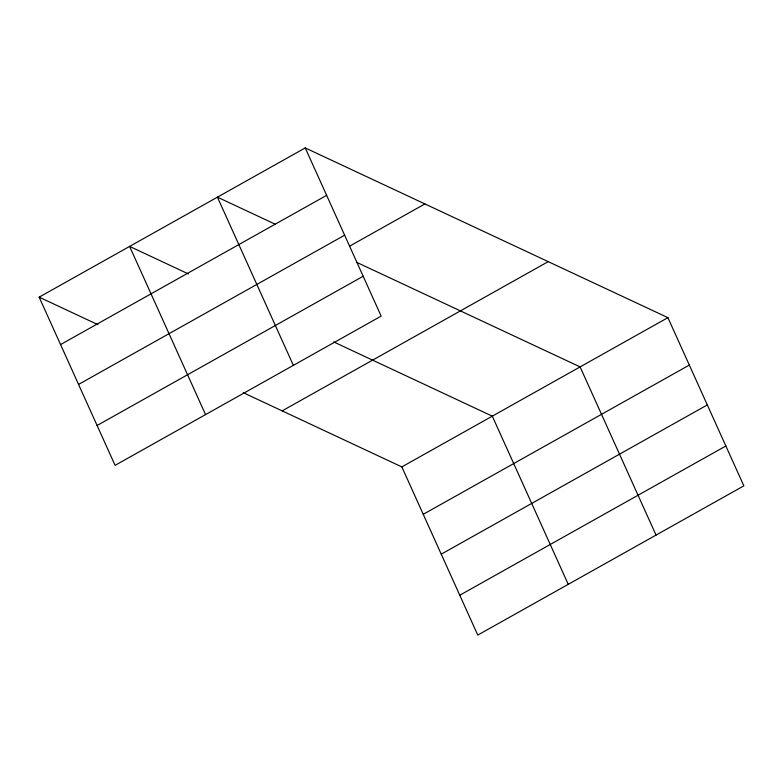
<?xml version="1.0" encoding="UTF-8"?>
<svg xmlns="http://www.w3.org/2000/svg" width="783" height="783" viewBox="0 0 783 783"><rect width="100%" height="100%" fill="white"/><g stroke="black" fill="none" stroke-linecap="round" stroke-linejoin="round"><path stroke-width="1.17" d="M305.233 147.918L381.164 316.107L115.091 465.347L39.15 297.149L305.233 147.918L667.909 317.653L743.85 485.851L477.767 635.082L401.836 466.893L243.21 392.655M60.565 344.569L326.638 195.339M78.554 384.424L344.637 235.194M349.805 246.058L424.915 203.932M97.092 425.492L363.175 276.252M282.144 410.879L548.227 261.639M401.836 466.893L667.909 317.653M423.241 514.314L689.324 365.074M441.24 554.168L707.313 404.928M459.778 595.227L725.851 445.997M275.087 224.153L217.42 197.159L293.361 365.358M356.578 262.295L580.105 366.904L656.046 535.092M188.37 273.913L129.616 246.41L205.557 414.599M333.675 341.917L492.301 416.155L568.243 584.343M39.15 297.149L97.904 324.651"/></g></svg>
